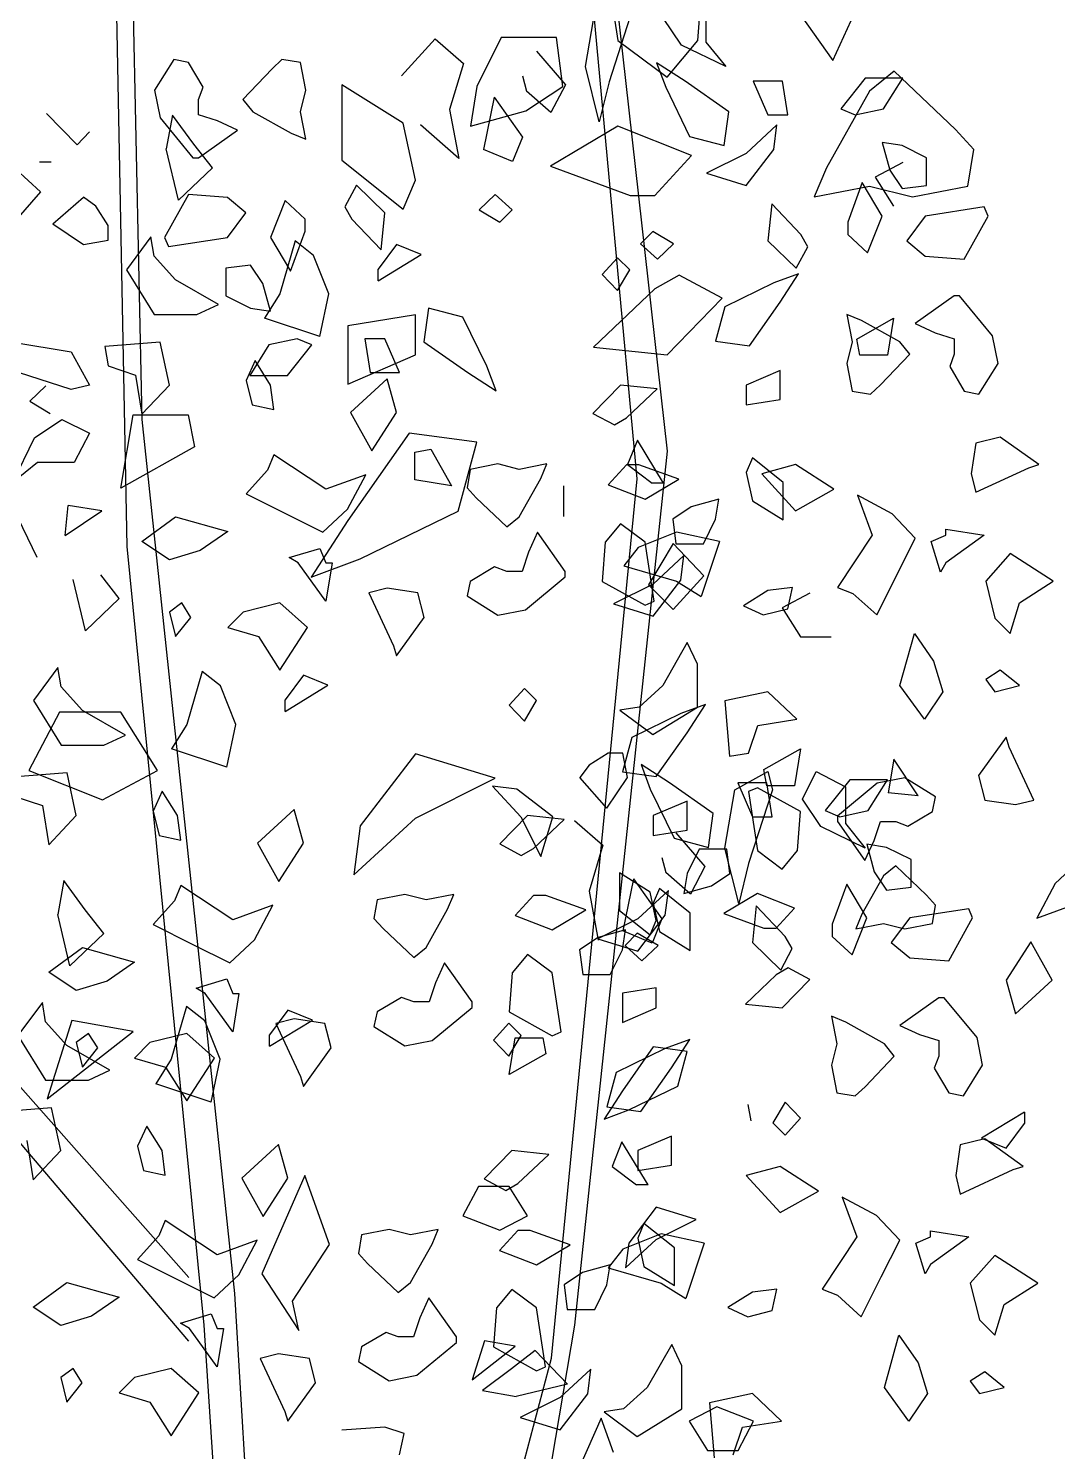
# Model space of a CAD drawing. Header units: millimetres. Extents: x 452.6 to 454.46, y 2596.55 to 2597.55.
# Drawn here: x 453.0434 to 453.3054, y 2596.778 to 2597.1404 of the extents above; entities that cross this region are included whole.
import ezdxf

# ---------------------------------------------------------------- set-up
doc = ezdxf.new("R2010")
doc.units = ezdxf.units.MM
doc.header["$LTSCALE"] = 10
doc.layers.add('Vegetais', color=94, linetype='Continuous')

msp = doc.modelspace()

# ---------------------------------------------------------------- linework, layer by layer
at = {"layer": 'Vegetais', "color": 34}
for p, q in [((453.19833, 2597.02571), (453.17658, 2597.26083)), ((453.20605, 2597.03273), (453.18246, 2597.24316)), ((453.07236, 2597.04082), (453.06843, 2597.22698)), ((453.06449, 2597.21484), (453.06843, 2597.00845)), ((453.09596, 2596.81825), (453.07236, 2597.04082)), ((453.18246, 2596.81016), (453.20605, 2597.03273)), ((453.17658, 2596.80179), (453.19833, 2597.02571)), ((453.06843, 2597.00845), (453.08808, 2596.81016)), ((453.08418, 2596.8223), (453.00552, 2596.91133)), ((453.08418, 2596.80611), (453.00158, 2596.90323)), ((453.11168, 2596.55116), (453.09596, 2596.81825)), ((453.08808, 2596.81016), (453.10383, 2596.56734)), ((453.16674, 2596.71708), (453.18246, 2596.81016)), ((453.11127, 2596.55548), (453.17658, 2596.80179))]:
    msp.add_line(p, q, dxfattribs=at)
at = {"layer": 'Vegetais'}
for p, q in [((453.18877, 2597.16743), (453.19346, 2597.13735)), ((453.21377, 2597.13735), (453.21533, 2597.15727)), ((453.23408, 2597.15219), (453.24815, 2597.13227)), ((453.18521, 2597.13069), (453.18774, 2597.14553)), ((453.1973, 2597.14553), (453.19124, 2597.12678)), ((453.21586, 2597.14631), (453.21586, 2597.13694)), ((453.20961, 2597.13616), (453.20493, 2597.14319)), ((453.24815, 2597.13227), (453.25283, 2597.14243)), ((453.13833, 2597.12834), (453.14693, 2597.13772)), ((453.14693, 2597.13772), (453.15415, 2597.13147)), ((453.16377, 2597.13813), (453.15752, 2597.12563)), ((453.17783, 2597.13813), (453.16377, 2597.13813)), ((453.1794, 2597.12563), (453.17783, 2597.13813)), ((453.19346, 2597.13735), (453.20596, 2597.12797)), ((453.20596, 2597.12797), (453.21377, 2597.13735)), ((453.22093, 2597.13069), (453.20961, 2597.13616)), ((453.21586, 2597.13694), (453.22093, 2597.13069)), ((453.17271, 2597.13459), (453.18011, 2597.126)), ((453.0804, 2597.13248), (453.07552, 2597.12467)), ((453.08411, 2597.1317), (453.0804, 2597.13248)), ((453.08783, 2597.12545), (453.08411, 2597.1317)), ((453.1054, 2597.13014), (453.09799, 2597.12233)), ((453.10793, 2597.13248), (453.1054, 2597.13014)), ((453.11261, 2597.1317), (453.10793, 2597.13248)), ((453.11399, 2597.12467), (453.11261, 2597.1317)), ((453.15415, 2597.13147), (453.15061, 2597.11975)), ((453.18871, 2597.11663), (453.18521, 2597.13069)), ((453.2033, 2597.13166), (453.20565, 2597.12541)), ((453.21055, 2597.12697), (453.2033, 2597.13166)), ((453.26377, 2597.12954), (453.25752, 2597.12446)), ((453.2794, 2597.11469), (453.26377, 2597.12954)), ((453.08665, 2597.12233), (453.08783, 2597.12545)), ((453.13877, 2597.11625), (453.12315, 2597.12602)), ((453.12315, 2597.12602), (453.12315, 2597.10688)), ((453.15752, 2597.12563), (453.15596, 2597.11547)), ((453.16918, 2597.12834), (453.17015, 2597.12444)), ((453.17002, 2597.11938), (453.1794, 2597.12563)), ((453.18011, 2597.126), (453.1764, 2597.11897)), ((453.19124, 2597.12678), (453.18871, 2597.11663)), ((453.20565, 2597.12541), (453.21171, 2597.11291)), ((453.22168, 2597.11916), (453.21055, 2597.12697)), ((453.23533, 2597.12697), (453.22793, 2597.12697)), ((453.22793, 2597.12697), (453.23165, 2597.11838)), ((453.23671, 2597.11838), (453.23533, 2597.12697)), ((453.25643, 2597.12775), (453.25018, 2597.11994)), ((453.26602, 2597.12775), (453.25643, 2597.12775)), ((453.26111, 2597.11994), (453.26602, 2597.12775)), ((453.07552, 2597.12467), (453.0769, 2597.11764)), ((453.08665, 2597.11842), (453.08665, 2597.12233)), ((453.09799, 2597.12233), (453.10052, 2597.1192)), ((453.11261, 2597.1192), (453.11399, 2597.12467)), ((453.16196, 2597.12288), (453.15921, 2597.10959)), ((453.16196, 2597.12288), (453.16918, 2597.11272)), ((453.1764, 2597.11897), (453.17015, 2597.12444)), ((453.25752, 2597.12446), (453.24658, 2597.10493)), ((453.04802, 2597.11873), (453.05583, 2597.11073)), ((453.08005, 2597.11834), (453.07849, 2597.10975)), ((453.08552, 2597.11092), (453.08005, 2597.11834)), ((453.09152, 2597.11686), (453.08665, 2597.11842)), ((453.10052, 2597.1192), (453.11027, 2597.11373)), ((453.11399, 2597.11217), (453.11261, 2597.1192)), ((453.15061, 2597.11975), (453.15296, 2597.10725)), ((453.15596, 2597.11547), (453.17002, 2597.11938)), ((453.22049, 2597.11056), (453.22168, 2597.11916)), ((453.23165, 2597.11838), (453.23671, 2597.11838)), ((453.25018, 2597.11994), (453.2539, 2597.11838)), ((453.2539, 2597.11838), (453.26111, 2597.11994)), ((453.0769, 2597.11764), (453.08527, 2597.10748)), ((453.08665, 2597.10748), (453.09661, 2597.11452)), ((453.09661, 2597.11452), (453.09152, 2597.11686)), ((453.1419, 2597.1018), (453.13877, 2597.11625)), ((453.15296, 2597.10725), (453.14321, 2597.11584)), ((453.19346, 2597.11547), (453.17627, 2597.10532)), ((453.21221, 2597.10805), (453.19346, 2597.11547)), ((453.23396, 2597.11581), (453.22615, 2597.10858)), ((453.23318, 2597.10956), (453.23396, 2597.11581)), ((453.28408, 2597.10961), (453.2794, 2597.11469)), ((453.05583, 2597.11073), (453.05896, 2597.11405)), ((453.09021, 2597.10488), (453.08552, 2597.11092)), ((453.11027, 2597.11373), (453.11399, 2597.11217)), ((453.16918, 2597.11272), (453.16665, 2597.10647)), ((453.21171, 2597.11291), (453.22049, 2597.11056)), ((453.26074, 2597.11134), (453.26268, 2597.10431)), ((453.2658, 2597.11056), (453.26074, 2597.11134)), ((453.03708, 2597.10741), (453.04646, 2597.09881)), ((453.08161, 2597.09667), (453.07849, 2597.10975)), ((453.08527, 2597.10748), (453.08665, 2597.10748)), ((453.16665, 2597.10647), (453.15921, 2597.10959)), ((453.20283, 2597.09789), (453.21221, 2597.10805)), ((453.22615, 2597.10858), (453.21599, 2597.1035)), ((453.22615, 2597.10038), (453.23318, 2597.10956)), ((453.27205, 2597.10744), (453.2658, 2597.11056)), ((453.27205, 2597.10041), (453.27205, 2597.10744)), ((453.28252, 2597.10024), (453.28408, 2597.10961)), ((453.04624, 2597.10641), (453.04918, 2597.10641)), ((453.08161, 2597.09667), (453.09021, 2597.10488)), ((453.12315, 2597.10688), (453.13877, 2597.09438)), ((453.17627, 2597.10532), (453.19658, 2597.09789)), ((453.24658, 2597.10493), (453.24346, 2597.0975)), ((453.26599, 2597.10623), (453.25896, 2597.10253)), ((453.26268, 2597.10431), (453.2658, 2597.09963)), ((453.1269, 2597.10045), (453.12396, 2597.09498)), ((453.13411, 2597.09342), (453.1269, 2597.10045)), ((453.13877, 2597.09438), (453.1419, 2597.1018)), ((453.21599, 2597.1035), (453.22615, 2597.10038)), ((453.24346, 2597.0975), (453.25752, 2597.10024)), ((453.25565, 2597.10119), (453.25196, 2597.09103)), ((453.26074, 2597.09259), (453.25565, 2597.10119)), ((453.25752, 2597.10024), (453.26846, 2597.0975)), ((453.25896, 2597.10253), (453.26365, 2597.09511)), ((453.2658, 2597.09963), (453.27205, 2597.10041)), ((453.26846, 2597.0975), (453.28252, 2597.10024)), ((453.04646, 2597.09881), (453.04021, 2597.09159)), ((453.04958, 2597.09061), (453.0574, 2597.09745)), ((453.06052, 2597.09511), (453.0574, 2597.09745)), ((453.08411, 2597.09811), (453.07805, 2597.08717)), ((453.09408, 2597.09733), (453.08411, 2597.09811)), ((453.09877, 2597.09342), (453.09408, 2597.09733)), ((453.10871, 2597.09655), (453.10502, 2597.08717)), ((453.1138, 2597.09186), (453.10871, 2597.09655)), ((453.16224, 2597.09811), (453.15815, 2597.0942)), ((453.16652, 2597.0942), (453.16224, 2597.09811)), ((453.19658, 2597.09789), (453.20283, 2597.09789)), ((453.06365, 2597.09022), (453.06052, 2597.09511)), ((453.09408, 2597.08717), (453.09877, 2597.09342)), ((453.12396, 2597.09498), (453.12571, 2597.09186)), ((453.13315, 2597.08405), (453.13411, 2597.09342)), ((453.15815, 2597.0942), (453.1634, 2597.09108)), ((453.1634, 2597.09108), (453.16652, 2597.0942)), ((453.23261, 2597.09572), (453.23165, 2597.08634)), ((453.24002, 2597.08791), (453.23261, 2597.09572)), ((453.28671, 2597.09494), (453.27168, 2597.09259)), ((453.28768, 2597.09259), (453.28671, 2597.09494)), ((453.04958, 2597.09061), (453.0574, 2597.08534)), ((453.06365, 2597.08652), (453.06365, 2597.09022)), ((453.1138, 2597.08873), (453.1138, 2597.09186)), ((453.12571, 2597.09186), (453.13315, 2597.08405)), ((453.25196, 2597.09103), (453.25196, 2597.08791)), ((453.25702, 2597.08322), (453.26074, 2597.09259)), ((453.27168, 2597.09259), (453.26699, 2597.08634)), ((453.28165, 2597.08166), (453.28768, 2597.09259)), ((453.0574, 2597.08534), (453.06365, 2597.08652)), ((453.07458, 2597.0873), (453.06833, 2597.07889)), ((453.07536, 2597.08241), (453.07458, 2597.0873)), ((453.07805, 2597.08717), (453.07902, 2597.08483)), ((453.07902, 2597.08483), (453.09408, 2597.08717)), ((453.10502, 2597.08717), (453.11008, 2597.07858)), ((453.1113, 2597.08631), (453.1074, 2597.07284)), ((453.11008, 2597.07858), (453.1138, 2597.08873)), ((453.11599, 2597.08261), (453.1113, 2597.08631)), ((453.20233, 2597.08869), (453.19921, 2597.08556)), ((453.19921, 2597.08556), (453.20352, 2597.08166)), ((453.20761, 2597.08556), (453.20233, 2597.08869)), ((453.20352, 2597.08166), (453.20761, 2597.08556)), ((453.23165, 2597.08634), (453.23886, 2597.07931)), ((453.2418, 2597.08478), (453.24002, 2597.08791)), ((453.25196, 2597.08791), (453.25702, 2597.08322)), ((453.26699, 2597.08634), (453.27168, 2597.08244)), ((453.08083, 2597.07636), (453.07536, 2597.08241)), ((453.1199, 2597.07284), (453.11599, 2597.08261)), ((453.13708, 2597.08534), (453.1324, 2597.07909)), ((453.1324, 2597.07616), (453.14333, 2597.0828)), ((453.14333, 2597.0828), (453.13708, 2597.08534)), ((453.19333, 2597.08202), (453.18943, 2597.07772)), ((453.19646, 2597.07889), (453.19333, 2597.08202)), ((453.23886, 2597.07931), (453.2418, 2597.08478)), ((453.27168, 2597.08244), (453.28165, 2597.08166)), ((453.06833, 2597.07889), (453.07536, 2597.06756)), ((453.09993, 2597.08014), (453.09368, 2597.07936)), ((453.09368, 2597.07936), (453.09368, 2597.07233)), ((453.10305, 2597.07545), (453.09993, 2597.08014)), ((453.1324, 2597.07616), (453.1324, 2597.07909)), ((453.19333, 2597.07363), (453.19646, 2597.07889)), ((453.09177, 2597.07011), (453.08083, 2597.07636)), ((453.10502, 2597.06842), (453.10305, 2597.07545)), ((453.18943, 2597.07772), (453.19333, 2597.07363)), ((453.20908, 2597.07758), (453.20283, 2597.07407)), ((453.22002, 2597.07172), (453.20908, 2597.07758)), ((453.23318, 2597.07558), (453.22068, 2597.06952)), ((453.23943, 2597.07792), (453.23318, 2597.07558)), ((453.23474, 2597.07069), (453.23943, 2597.07792)), ((453.09368, 2597.07233), (453.09993, 2597.0692)), ((453.1074, 2597.07284), (453.10349, 2597.06659)), ((453.11755, 2597.06191), (453.1199, 2597.07284)), ((453.20283, 2597.07407), (453.18721, 2597.05922)), ((453.20596, 2597.05727), (453.22002, 2597.07172)), ((453.27908, 2597.07228), (453.26915, 2597.06525)), ((453.28046, 2597.07228), (453.27908, 2597.07228)), ((453.28886, 2597.06213), (453.28046, 2597.07228)), ((453.07536, 2597.06756), (453.0863, 2597.06756)), ((453.0863, 2597.06756), (453.09177, 2597.07011)), ((453.09993, 2597.0692), (453.10502, 2597.06842)), ((453.1419, 2597.06743), (453.12471, 2597.06469)), ((453.1419, 2597.05727), (453.1419, 2597.06743)), ((453.14524, 2597.0692), (453.14408, 2597.06061)), ((453.15402, 2597.06686), (453.14524, 2597.0692)), ((453.22068, 2597.06952), (453.21833, 2597.06073)), ((453.22693, 2597.05956), (453.23474, 2597.07069)), ((453.25174, 2597.06759), (453.25311, 2597.06056)), ((453.25546, 2597.06603), (453.25174, 2597.06759)), ((453.11755, 2597.06191), (453.10349, 2597.06659)), ((453.12471, 2597.06469), (453.12471, 2597.04985)), ((453.16008, 2597.05436), (453.15402, 2597.06686)), ((453.25427, 2597.06131), (453.26365, 2597.06659)), ((453.26524, 2597.06056), (453.25546, 2597.06603)), ((453.26365, 2597.06659), (453.26208, 2597.05722)), ((453.26915, 2597.06525), (453.27421, 2597.06291)), ((453.03943, 2597.06053), (453.05427, 2597.058)), ((453.07693, 2597.06053), (453.06286, 2597.05936)), ((453.07927, 2597.04959), (453.07693, 2597.06053)), ((453.11183, 2597.06139), (453.10461, 2597.05983)), ((453.11555, 2597.05983), (453.11183, 2597.06139)), ((453.12902, 2597.06139), (453.1304, 2597.0528)), ((453.13411, 2597.06139), (453.12902, 2597.06139)), ((453.13783, 2597.0528), (453.13411, 2597.06139)), ((453.14408, 2597.06061), (453.15521, 2597.0528)), ((453.21833, 2597.06073), (453.22693, 2597.05956)), ((453.25311, 2597.06056), (453.25174, 2597.05509)), ((453.25505, 2597.05722), (453.25427, 2597.06131)), ((453.26777, 2597.05744), (453.26524, 2597.06056)), ((453.27421, 2597.06291), (453.27908, 2597.06134)), ((453.27908, 2597.06134), (453.27908, 2597.05744)), ((453.29024, 2597.05509), (453.28886, 2597.06213)), ((453.05427, 2597.058), (453.05896, 2597.04959)), ((453.06286, 2597.05936), (453.06365, 2597.05448)), ((453.10461, 2597.05983), (453.09974, 2597.05202)), ((453.1093, 2597.05202), (453.11555, 2597.05983)), ((453.12471, 2597.04985), (453.1419, 2597.05727)), ((453.18721, 2597.05922), (453.20596, 2597.05727)), ((453.26208, 2597.05722), (453.25505, 2597.05722)), ((453.26033, 2597.04963), (453.26777, 2597.05744)), ((453.27908, 2597.05744), (453.27793, 2597.05431)), ((453.05427, 2597.04842), (453.03552, 2597.05448)), ((453.06365, 2597.05448), (453.07068, 2597.05214)), ((453.10115, 2597.05584), (453.0988, 2597.05077)), ((453.10505, 2597.04959), (453.10115, 2597.05584)), ((453.16243, 2597.04811), (453.16008, 2597.05436)), ((453.23474, 2597.05331), (453.22615, 2597.04959)), ((453.23474, 2597.04589), (453.23474, 2597.05331)), ((453.25174, 2597.05509), (453.25311, 2597.04806)), ((453.27793, 2597.05431), (453.28165, 2597.04806)), ((453.28533, 2597.04728), (453.29024, 2597.05509)), ((453.0478, 2597.04938), (453.04371, 2597.04547)), ((453.05896, 2597.04959), (453.05427, 2597.04842)), ((453.07068, 2597.05214), (453.07224, 2597.04217)), ((453.07224, 2597.04217), (453.07927, 2597.04959)), ((453.0988, 2597.05077), (453.10036, 2597.04452)), ((453.09974, 2597.05202), (453.1093, 2597.05202)), ((453.10583, 2597.04334), (453.10505, 2597.04959)), ((453.13474, 2597.05116), (453.12536, 2597.04256)), ((453.1304, 2597.0528), (453.13783, 2597.0528)), ((453.13708, 2597.04256), (453.13474, 2597.05116)), ((453.15521, 2597.0528), (453.16243, 2597.04811)), ((453.19411, 2597.04959), (453.18708, 2597.04238)), ((453.20349, 2597.04863), (453.19411, 2597.04959)), ((453.22615, 2597.04959), (453.22615, 2597.04452)), ((453.2578, 2597.04728), (453.26033, 2597.04963)), ((453.19568, 2597.0412), (453.20349, 2597.04863)), ((453.22615, 2597.04452), (453.23474, 2597.04589)), ((453.25311, 2597.04806), (453.2578, 2597.04728)), ((453.28165, 2597.04806), (453.28533, 2597.04728)), ((453.04371, 2597.04547), (453.04896, 2597.04234)), ((453.0669, 2597.02329), (453.07002, 2597.04204)), ((453.07002, 2597.04204), (453.08408, 2597.04204)), ((453.08408, 2597.04204), (453.08565, 2597.03383)), ((453.10036, 2597.04452), (453.10583, 2597.04334)), ((453.12536, 2597.04256), (453.13083, 2597.0328)), ((453.13083, 2597.0328), (453.13708, 2597.04256)), ((453.18708, 2597.04238), (453.19255, 2597.03944)), ((453.0449, 2597.03613), (453.05193, 2597.04081)), ((453.05193, 2597.04081), (453.05896, 2597.0373)), ((453.19255, 2597.03944), (453.19568, 2597.0412)), ((453.03943, 2597.0248), (453.0449, 2597.03613)), ((453.05896, 2597.0373), (453.05505, 2597.02988)), ((453.14033, 2597.03735), (453.12471, 2597.01508)), ((453.15752, 2597.035), (453.14033, 2597.03735)), ((453.15283, 2597.01743), (453.15752, 2597.035)), ((453.19843, 2597.03556), (453.1959, 2597.02931)), ((453.20508, 2597.02463), (453.19843, 2597.03556)), ((453.28455, 2597.03478), (453.2834, 2597.02697)), ((453.2908, 2597.03634), (453.28455, 2597.03478)), ((453.30058, 2597.02931), (453.2908, 2597.03634)), ((453.08565, 2597.03383), (453.0669, 2597.02329)), ((453.10583, 2597.03183), (453.10427, 2597.02792)), ((453.11911, 2597.02303), (453.10583, 2597.03183)), ((453.14174, 2597.03248), (453.14583, 2597.03327)), ((453.14174, 2597.02545), (453.14174, 2597.03248)), ((453.14583, 2597.03327), (453.15111, 2597.02389)), ((453.04568, 2597.02988), (453.03943, 2597.0248)), ((453.05505, 2597.02988), (453.04568, 2597.02988)), ((453.10427, 2597.02792), (453.0988, 2597.02186)), ((453.15583, 2597.02811), (453.15505, 2597.02342)), ((453.16286, 2597.02948), (453.15583, 2597.02811)), ((453.16833, 2597.02811), (453.16286, 2597.02948)), ((453.17536, 2597.02948), (453.16833, 2597.02811)), ((453.1738, 2597.02577), (453.17536, 2597.02948)), ((453.19568, 2597.02928), (453.19099, 2597.0242)), ((453.1988, 2597.02928), (453.19568, 2597.02928)), ((453.1959, 2597.02931), (453.20215, 2597.02463)), ((453.20896, 2597.02558), (453.1988, 2597.02928)), ((453.22771, 2597.03105), (453.22615, 2597.02733)), ((453.23552, 2597.0248), (453.22771, 2597.03105)), ((453.23868, 2597.02931), (453.23008, 2597.02697)), ((453.24843, 2597.02306), (453.23868, 2597.02931)), ((453.28455, 2597.02228), (453.29805, 2597.02853)), ((453.29805, 2597.02853), (453.30058, 2597.02931)), ((453.12927, 2597.02675), (453.11911, 2597.02303)), ((453.12458, 2597.01795), (453.12927, 2597.02675)), ((453.15111, 2597.02389), (453.14174, 2597.02545)), ((453.16833, 2597.016), (453.1738, 2597.02577)), ((453.17961, 2597.02389), (453.17961, 2597.01608)), ((453.19099, 2597.0242), (453.20036, 2597.0205)), ((453.20036, 2597.0205), (453.20896, 2597.02558)), ((453.20508, 2597.02463), (453.20215, 2597.02463)), ((453.22615, 2597.02733), (453.22771, 2597.02011)), ((453.23008, 2597.02697), (453.23868, 2597.01759)), ((453.23552, 2597.01522), (453.23552, 2597.0248)), ((453.2834, 2597.02697), (453.28455, 2597.02228)), ((453.0988, 2597.02186), (453.10896, 2597.01678)), ((453.15505, 2597.02342), (453.1574, 2597.02089)), ((453.1574, 2597.02089), (453.16521, 2597.01347)), ((453.21911, 2597.0205), (453.21208, 2597.01855)), ((453.21833, 2597.01542), (453.21911, 2597.0205)), ((453.23868, 2597.01759), (453.24843, 2597.02306)), ((453.25449, 2597.0215), (453.25821, 2597.01134)), ((453.26327, 2597.01681), (453.25449, 2597.0215)), ((453.04565, 2597.00563), (453.03958, 2597.01813)), ((453.05271, 2597.01131), (453.05349, 2597.01894)), ((453.05271, 2597.01131), (453.06208, 2597.01756)), ((453.06208, 2597.01756), (453.05349, 2597.01894)), ((453.10896, 2597.01678), (453.11833, 2597.01209)), ((453.11833, 2597.01209), (453.12458, 2597.01795)), ((453.12783, 2597.00532), (453.15283, 2597.01743)), ((453.21208, 2597.01855), (453.2074, 2597.01542)), ((453.22771, 2597.02011), (453.23552, 2597.01522)), ((453.26915, 2597.01056), (453.26327, 2597.01681)), ((453.07224, 2597.00975), (453.08083, 2597.016)), ((453.08083, 2597.016), (453.09411, 2597.0123)), ((453.12471, 2597.01508), (453.11533, 2597.00063)), ((453.16521, 2597.01347), (453.16833, 2597.016)), ((453.19411, 2597.01425), (453.19021, 2597.00956)), ((453.20036, 2597.00956), (453.19411, 2597.01425)), ((453.2074, 2597.01542), (453.20818, 2597.00917)), ((453.21521, 2597.00917), (453.21833, 2597.01542)), ((453.07927, 2597.00506), (453.07224, 2597.00975)), ((453.09411, 2597.0123), (453.08708, 2597.00741)), ((453.17302, 2597.01209), (453.17068, 2597.00702)), ((453.18005, 2597.00214), (453.17302, 2597.01209)), ((453.19021, 2597.00956), (453.18943, 2596.99959)), ((453.2084, 2597.01213), (453.19861, 2597.00822)), ((453.20271, 2596.99452), (453.20036, 2597.00956)), ((453.21933, 2597.00978), (453.2084, 2597.01213)), ((453.21933, 2597.00978), (453.21465, 2596.99572)), ((453.25821, 2597.01134), (453.2494, 2596.99806)), ((453.26446, 2597.00119), (453.26915, 2597.01056)), ((453.27324, 2597.00978), (453.27696, 2597.01134)), ((453.27558, 2597.00197), (453.27324, 2597.00978)), ((453.27696, 2597.01291), (453.28671, 2597.01134)), ((453.27696, 2597.01134), (453.27696, 2597.01291)), ((453.28671, 2597.01134), (453.27696, 2597.00431)), ((453.08708, 2597.00741), (453.07927, 2597.00506)), ((453.10974, 2597.00566), (453.11755, 2597.008)), ((453.11755, 2597.008), (453.11911, 2597.00428)), ((453.17068, 2597.00702), (453.16911, 2597.00214)), ((453.19861, 2597.00822), (453.19493, 2597.00353)), ((453.20752, 2597.00922), (453.20127, 2596.99868)), ((453.21027, 2597.00615), (453.20246, 2596.99891)), ((453.21533, 2597.00102), (453.20752, 2597.00922)), ((453.20818, 2597.00917), (453.21521, 2597.00917)), ((453.20949, 2596.9999), (453.21027, 2597.00615)), ((453.29336, 2597.00666), (453.28711, 2596.99963)), ((453.3043, 2596.99963), (453.29336, 2597.00666)), ((453.11208, 2597.00428), (453.10974, 2597.00566)), ((453.11911, 2596.99452), (453.11208, 2597.00428)), ((453.11533, 2597.00063), (453.12783, 2597.00532)), ((453.12068, 2597.00428), (453.11911, 2596.99452)), ((453.11911, 2597.00428), (453.12068, 2597.00428)), ((453.16208, 2597.00331), (453.15583, 2596.99959)), ((453.16521, 2597.00214), (453.16208, 2597.00331)), ((453.16911, 2597.00214), (453.16521, 2597.00214)), ((453.18005, 2597.00077), (453.18005, 2597.00214)), ((453.19493, 2597.00353), (453.2084, 2596.99963)), ((453.27696, 2597.00431), (453.27558, 2597.00197)), ((453.05793, 2596.98701), (453.0548, 2597.00009)), ((453.06652, 2596.99521), (453.06183, 2597.00126)), ((453.15583, 2596.99959), (453.15505, 2596.99589)), ((453.1699, 2596.99238), (453.18005, 2597.00077)), ((453.18943, 2596.99959), (453.20036, 2596.99355)), ((453.20246, 2596.99891), (453.1923, 2596.99384)), ((453.20127, 2596.99868), (453.20752, 2596.99243)), ((453.20246, 2596.99071), (453.20949, 2596.9999)), ((453.20752, 2596.99243), (453.21533, 2597.00102)), ((453.2084, 2596.99963), (453.21465, 2596.99572)), ((453.25936, 2596.99103), (453.26446, 2597.00119)), ((453.28711, 2596.99963), (453.28946, 2596.99025)), ((453.29571, 2596.99416), (453.3043, 2596.99963)), ((453.05793, 2596.98701), (453.06652, 2596.99521)), ((453.13474, 2596.99784), (453.13005, 2596.99667)), ((453.13005, 2596.99667), (453.1363, 2596.98319)), ((453.14255, 2596.99667), (453.13474, 2596.99784)), ((453.14411, 2596.99042), (453.14255, 2596.99667)), ((453.15505, 2596.99589), (453.16286, 2596.991)), ((453.23165, 2596.99728), (453.2254, 2596.99338)), ((453.2379, 2596.99806), (453.23165, 2596.99728)), ((453.2423, 2596.99657), (453.23527, 2596.99287)), ((453.23671, 2596.99259), (453.2379, 2596.99806)), ((453.2494, 2596.99806), (453.2533, 2596.9965)), ((453.2533, 2596.9965), (453.25936, 2596.99103)), ((453.0824, 2596.99413), (453.07927, 2596.99178)), ((453.07927, 2596.99178), (453.08083, 2596.98553)), ((453.08474, 2596.99042), (453.0824, 2596.99413)), ((453.09802, 2596.99178), (453.09411, 2596.98788)), ((453.1074, 2596.99413), (453.09802, 2596.99178)), ((453.11443, 2596.98788), (453.1074, 2596.99413)), ((453.16286, 2596.991), (453.1699, 2596.99238)), ((453.1923, 2596.99384), (453.20246, 2596.99071)), ((453.20036, 2596.99355), (453.20271, 2596.99452)), ((453.2254, 2596.99338), (453.23046, 2596.99103)), ((453.23046, 2596.99103), (453.23671, 2596.99259)), ((453.23527, 2596.99287), (453.23996, 2596.98545)), ((453.29336, 2596.98634), (453.29571, 2596.99416)), ((453.08083, 2596.98553), (453.08474, 2596.99042)), ((453.09411, 2596.98788), (453.10193, 2596.98553)), ((453.1074, 2596.97694), (453.11443, 2596.98788)), ((453.13708, 2596.98066), (453.14411, 2596.99042)), ((453.28946, 2596.99025), (453.29336, 2596.98634)), ((453.10193, 2596.98553), (453.1074, 2596.97694)), ((453.21111, 2596.984), (453.20486, 2596.97306)), ((453.21368, 2596.97853), (453.21111, 2596.984)), ((453.23996, 2596.98545), (453.24777, 2596.98545)), ((453.26524, 2596.97306), (453.26893, 2596.98634)), ((453.26893, 2596.98634), (453.27383, 2596.97931)), ((453.1363, 2596.98319), (453.13708, 2596.98066)), ((453.0509, 2596.97763), (453.04465, 2596.96923)), ((453.05168, 2596.97274), (453.0509, 2596.97763)), ((453.21368, 2596.96759), (453.21368, 2596.97853)), ((453.27383, 2596.97931), (453.27618, 2596.9715)), ((453.2908, 2596.97697), (453.28711, 2596.97463)), ((453.29571, 2596.97306), (453.2908, 2596.97697)), ((453.08761, 2596.97665), (453.08371, 2596.96318)), ((453.0923, 2596.97295), (453.08761, 2596.97665)), ((453.1134, 2596.97568), (453.10871, 2596.96943)), ((453.10871, 2596.96649), (453.11965, 2596.97313)), ((453.11965, 2596.97313), (453.1134, 2596.97568)), ((453.28711, 2596.97463), (453.28946, 2596.9715)), ((453.05715, 2596.9667), (453.05168, 2596.97274)), ((453.09621, 2596.96318), (453.0923, 2596.97295)), ((453.16965, 2596.97235), (453.16574, 2596.96806)), ((453.17277, 2596.96923), (453.16965, 2596.97235)), ((453.20486, 2596.97306), (453.19883, 2596.96759)), ((453.23165, 2596.9715), (453.22071, 2596.96916)), ((453.23905, 2596.96447), (453.23165, 2596.9715)), ((453.27149, 2596.96447), (453.26524, 2596.97306)), ((453.27618, 2596.9715), (453.27149, 2596.96447)), ((453.28946, 2596.9715), (453.29571, 2596.97306)), ((453.05127, 2596.96625), (453.04346, 2596.95141)), ((453.04465, 2596.96923), (453.05168, 2596.9579)), ((453.0669, 2596.96625), (453.05127, 2596.96625)), ((453.06808, 2596.96045), (453.05715, 2596.9667)), ((453.07627, 2596.95141), (453.0669, 2596.96625)), ((453.10871, 2596.96649), (453.10871, 2596.96943)), ((453.16574, 2596.96806), (453.16965, 2596.96396)), ((453.16965, 2596.96396), (453.17277, 2596.96923)), ((453.19883, 2596.96759), (453.19393, 2596.96681)), ((453.19393, 2596.96681), (453.20233, 2596.96056)), ((453.20949, 2596.96591), (453.19699, 2596.95985)), ((453.20233, 2596.96056), (453.21368, 2596.96759)), ((453.21574, 2596.96826), (453.20949, 2596.96591)), ((453.21105, 2596.96102), (453.21574, 2596.96826)), ((453.22071, 2596.96916), (453.22186, 2596.95509)), ((453.08371, 2596.96318), (453.0798, 2596.95693)), ((453.09386, 2596.95224), (453.09621, 2596.96318)), ((453.22674, 2596.95588), (453.22908, 2596.96291)), ((453.22908, 2596.96291), (453.23905, 2596.96447)), ((453.06261, 2596.9579), (453.06808, 2596.96045)), ((453.19699, 2596.95985), (453.19465, 2596.95107)), ((453.20324, 2596.9499), (453.21105, 2596.96102)), ((453.2923, 2596.95993), (453.28527, 2596.95016)), ((453.29308, 2596.95739), (453.2923, 2596.95993)), ((453.05168, 2596.9579), (453.06261, 2596.9579)), ((453.09386, 2596.95224), (453.0798, 2596.95693)), ((453.1419, 2596.95571), (453.12783, 2596.93735)), ((453.16221, 2596.94946), (453.1419, 2596.95571)), ((453.19102, 2596.95588), (453.18611, 2596.95275)), ((453.19471, 2596.95588), (453.19102, 2596.95588)), ((453.1959, 2596.94963), (453.19471, 2596.95588)), ((453.22186, 2596.95509), (453.22674, 2596.95588)), ((453.23058, 2596.95165), (453.23996, 2596.95693)), ((453.23996, 2596.95693), (453.2384, 2596.94756)), ((453.29933, 2596.94391), (453.29308, 2596.95739)), ((453.04346, 2596.95141), (453.06221, 2596.94399)), ((453.06221, 2596.94399), (453.07627, 2596.95141)), ((453.18611, 2596.95275), (453.18377, 2596.94963)), ((453.19936, 2596.95294), (453.20171, 2596.94669)), ((453.20661, 2596.94825), (453.19936, 2596.95294)), ((453.23136, 2596.94756), (453.23058, 2596.95165)), ((453.26368, 2596.95431), (453.2623, 2596.94572)), ((453.26993, 2596.94494), (453.26368, 2596.95431)), ((453.05324, 2596.95087), (453.03918, 2596.9497)), ((453.05558, 2596.93993), (453.05324, 2596.95087)), ((453.1419, 2596.9393), (453.16221, 2596.94946)), ((453.19061, 2596.94181), (453.18377, 2596.94963)), ((453.19061, 2596.94181), (453.1959, 2596.94963)), ((453.19465, 2596.95107), (453.20324, 2596.9499)), ((453.21774, 2596.94044), (453.20661, 2596.94825)), ((453.22324, 2596.9465), (453.23165, 2596.95119)), ((453.2314, 2596.94825), (453.22399, 2596.94825)), ((453.22399, 2596.94825), (453.22771, 2596.93966)), ((453.23277, 2596.93966), (453.2314, 2596.94825)), ((453.23165, 2596.95119), (453.2328, 2596.9465)), ((453.24043, 2596.94416), (453.24393, 2596.95119)), ((453.24393, 2596.95119), (453.25136, 2596.94728)), ((453.25249, 2596.94903), (453.24624, 2596.94122)), ((453.25949, 2596.94821), (453.24933, 2596.93982)), ((453.26208, 2596.94903), (453.25249, 2596.94903)), ((453.25718, 2596.94122), (453.26208, 2596.94903)), ((453.26652, 2596.94958), (453.25949, 2596.94821)), ((453.27433, 2596.94469), (453.26652, 2596.94958)), ((453.28527, 2596.95016), (453.28683, 2596.94391)), ((453.03996, 2596.94482), (453.04699, 2596.94248)), ((453.07746, 2596.94618), (453.07511, 2596.9411)), ((453.08136, 2596.93993), (453.07746, 2596.94618)), ((453.16774, 2596.94669), (453.16149, 2596.94747)), ((453.16149, 2596.94747), (453.16871, 2596.93966)), ((453.17693, 2596.93966), (453.16774, 2596.94669)), ((453.20171, 2596.94669), (453.20777, 2596.93419)), ((453.22071, 2596.93166), (453.22324, 2596.9465)), ((453.22902, 2596.94704), (453.22668, 2596.94607)), ((453.22668, 2596.94607), (453.22902, 2596.93102)), ((453.2328, 2596.9465), (453.22674, 2596.92775)), ((453.23996, 2596.94099), (453.22902, 2596.94704)), ((453.2384, 2596.94756), (453.23136, 2596.94756)), ((453.24511, 2596.93713), (453.24043, 2596.94416)), ((453.25136, 2596.94728), (453.25136, 2596.93791)), ((453.26993, 2596.94494), (453.2623, 2596.94572)), ((453.27355, 2596.94099), (453.27433, 2596.94469)), ((453.04699, 2596.94248), (453.04855, 2596.93251)), ((453.07511, 2596.9411), (453.07668, 2596.93485)), ((453.11105, 2596.94149), (453.10168, 2596.9329)), ((453.1134, 2596.9329), (453.11105, 2596.94149)), ((453.21105, 2596.94365), (453.20246, 2596.93993)), ((453.21105, 2596.93623), (453.21105, 2596.94365)), ((453.23918, 2596.93102), (453.23996, 2596.94099)), ((453.24624, 2596.94122), (453.24996, 2596.93966)), ((453.24996, 2596.93966), (453.25718, 2596.94122)), ((453.2673, 2596.93727), (453.27355, 2596.94099)), ((453.28683, 2596.94391), (453.29465, 2596.94274)), ((453.29465, 2596.94274), (453.29933, 2596.94391)), ((453.04855, 2596.93251), (453.05558, 2596.93993)), ((453.08215, 2596.93368), (453.08136, 2596.93993)), ((453.12627, 2596.92485), (453.1419, 2596.9393)), ((453.12783, 2596.93735), (453.12627, 2596.92485)), ((453.17043, 2596.93993), (453.1634, 2596.93271)), ((453.16871, 2596.93966), (453.1738, 2596.9295)), ((453.1798, 2596.93896), (453.17043, 2596.93993)), ((453.17199, 2596.93154), (453.1798, 2596.93896)), ((453.1738, 2596.9295), (453.17693, 2596.93966)), ((453.18243, 2596.93869), (453.18965, 2596.93244)), ((453.20246, 2596.93993), (453.20246, 2596.93485)), ((453.21655, 2596.93184), (453.21774, 2596.94044)), ((453.22771, 2596.93966), (453.23277, 2596.93966)), ((453.25643, 2596.93166), (453.24511, 2596.93713)), ((453.24933, 2596.93982), (453.24933, 2596.93844)), ((453.24933, 2596.93844), (453.25636, 2596.92849)), ((453.25136, 2596.93791), (453.25643, 2596.93166)), ((453.25871, 2596.93357), (453.26027, 2596.93844)), ((453.26027, 2596.93844), (453.26418, 2596.93844)), ((453.26418, 2596.93844), (453.2673, 2596.93727)), ((453.07668, 2596.93485), (453.08215, 2596.93368)), ((453.20246, 2596.93485), (453.21105, 2596.93623)), ((453.20777, 2596.93419), (453.21655, 2596.93184)), ((453.20821, 2596.93556), (453.21561, 2596.92697)), ((453.25636, 2596.92849), (453.25871, 2596.93357)), ((453.10168, 2596.9329), (453.10715, 2596.92313)), ((453.10715, 2596.92313), (453.1134, 2596.9329)), ((453.1634, 2596.93271), (453.16886, 2596.92977)), ((453.16886, 2596.92977), (453.17199, 2596.93154)), ((453.18965, 2596.93244), (453.18611, 2596.92072)), ((453.21418, 2596.93141), (453.21105, 2596.92516)), ((453.22121, 2596.93141), (453.21418, 2596.93141)), ((453.22421, 2596.91759), (453.22071, 2596.93166)), ((453.22199, 2596.92516), (453.22121, 2596.93141)), ((453.22902, 2596.93102), (453.23527, 2596.92633)), ((453.23527, 2596.92633), (453.23918, 2596.93102)), ((453.2568, 2596.93263), (453.25874, 2596.92559)), ((453.26186, 2596.93184), (453.2568, 2596.93263)), ((453.26811, 2596.92872), (453.26186, 2596.93184)), ((453.20468, 2596.92931), (453.20565, 2596.92541)), ((453.21561, 2596.92697), (453.2119, 2596.91994)), ((453.22674, 2596.92775), (453.22421, 2596.91759)), ((453.26418, 2596.92711), (453.26105, 2596.92458)), ((453.27199, 2596.91969), (453.26418, 2596.92711)), ((453.26811, 2596.92169), (453.26811, 2596.92872)), ((453.31105, 2596.92849), (453.3048, 2596.92263)), ((453.0524, 2596.92338), (453.05083, 2596.91478)), ((453.05786, 2596.91595), (453.0524, 2596.92338)), ((453.20168, 2596.92047), (453.19386, 2596.92536)), ((453.19386, 2596.92536), (453.19386, 2596.91579)), ((453.19746, 2596.92384), (453.19471, 2596.91056)), ((453.19746, 2596.92384), (453.20468, 2596.91369)), ((453.2119, 2596.91994), (453.20565, 2596.92541)), ((453.21105, 2596.92516), (453.21027, 2596.92008)), ((453.2173, 2596.92204), (453.22199, 2596.92516)), ((453.25171, 2596.92247), (453.24802, 2596.91231)), ((453.2568, 2596.91388), (453.25171, 2596.92247)), ((453.26105, 2596.92458), (453.25558, 2596.91482)), ((453.25874, 2596.92559), (453.26186, 2596.92091)), ((453.3048, 2596.92263), (453.30011, 2596.91383)), ((453.08215, 2596.92216), (453.08058, 2596.91826)), ((453.09543, 2596.91337), (453.08215, 2596.92216)), ((453.13918, 2596.91982), (453.13215, 2596.91845)), ((453.14465, 2596.91845), (453.13918, 2596.91982)), ((453.15168, 2596.91982), (453.14465, 2596.91845)), ((453.15011, 2596.9161), (453.15168, 2596.91982)), ((453.17199, 2596.91962), (453.1673, 2596.91454)), ((453.17511, 2596.91962), (453.17199, 2596.91962)), ((453.18527, 2596.91591), (453.17511, 2596.91962)), ((453.18611, 2596.92072), (453.18846, 2596.90822)), ((453.2063, 2596.92084), (453.19849, 2596.91361)), ((453.20324, 2596.91325), (453.20168, 2596.92047)), ((453.20402, 2596.92138), (453.20246, 2596.91766)), ((453.21183, 2596.91513), (453.20402, 2596.92138)), ((453.20552, 2596.91459), (453.2063, 2596.92084)), ((453.21027, 2596.92008), (453.2173, 2596.92204)), ((453.22902, 2596.92008), (453.22043, 2596.915)), ((453.2384, 2596.91638), (453.22902, 2596.92008)), ((453.26186, 2596.92091), (453.26811, 2596.92169)), ((453.27433, 2596.91716), (453.27199, 2596.91969)), ((453.06255, 2596.90991), (453.05786, 2596.91595)), ((453.08058, 2596.91826), (453.07511, 2596.9122)), ((453.10558, 2596.91709), (453.09543, 2596.91337)), ((453.1009, 2596.90829), (453.10558, 2596.91709)), ((453.13215, 2596.91845), (453.13136, 2596.91376)), ((453.14465, 2596.90634), (453.15011, 2596.9161)), ((453.17668, 2596.91084), (453.18527, 2596.91591)), ((453.19386, 2596.91579), (453.20168, 2596.90954)), ((453.20246, 2596.91766), (453.20402, 2596.91045)), ((453.21183, 2596.90556), (453.21183, 2596.91513)), ((453.22868, 2596.917), (453.22771, 2596.90763)), ((453.23608, 2596.90919), (453.22868, 2596.917)), ((453.23371, 2596.9113), (453.2384, 2596.91638)), ((453.28277, 2596.91622), (453.26774, 2596.91388)), ((453.27355, 2596.91247), (453.27433, 2596.91716)), ((453.28374, 2596.91388), (453.28277, 2596.91622)), ((453.30011, 2596.91383), (453.31027, 2596.91755)), ((453.05396, 2596.9017), (453.05083, 2596.91478)), ((453.07511, 2596.9122), (453.08527, 2596.90712)), ((453.13136, 2596.91376), (453.13371, 2596.91123)), ((453.1673, 2596.91454), (453.17668, 2596.91084)), ((453.19849, 2596.91361), (453.18833, 2596.90853)), ((453.19849, 2596.90541), (453.20552, 2596.91459)), ((453.20168, 2596.90954), (453.20324, 2596.91325)), ((453.20468, 2596.91369), (453.20215, 2596.90744)), ((453.22043, 2596.915), (453.23058, 2596.9113)), ((453.24802, 2596.91231), (453.24802, 2596.90919)), ((453.25308, 2596.9045), (453.2568, 2596.91388)), ((453.25558, 2596.91482), (453.25402, 2596.9111)), ((453.25402, 2596.9111), (453.26105, 2596.91247)), ((453.26105, 2596.91247), (453.26652, 2596.9111)), ((453.26774, 2596.91388), (453.26305, 2596.90763)), ((453.26652, 2596.9111), (453.27355, 2596.91247)), ((453.27771, 2596.90294), (453.28374, 2596.91388)), ((453.05396, 2596.9017), (453.06255, 2596.90991)), ((453.09465, 2596.90243), (453.1009, 2596.90829)), ((453.13371, 2596.91123), (453.14152, 2596.90381)), ((453.1884, 2596.90888), (453.18371, 2596.90576)), ((453.18833, 2596.90853), (453.19849, 2596.90541)), ((453.19543, 2596.91084), (453.1884, 2596.90888)), ((453.19465, 2596.90576), (453.19543, 2596.91084)), ((453.20215, 2596.90744), (453.19471, 2596.91056)), ((453.1984, 2596.90997), (453.19527, 2596.90684)), ((453.20368, 2596.90684), (453.1984, 2596.90997)), ((453.20402, 2596.91045), (453.21183, 2596.90556)), ((453.23058, 2596.9113), (453.23371, 2596.9113)), ((453.23786, 2596.90606), (453.23608, 2596.90919)), ((453.24802, 2596.90919), (453.25308, 2596.9045)), ((453.04855, 2596.90009), (453.05715, 2596.90634)), ((453.05715, 2596.90634), (453.07043, 2596.90263)), ((453.08527, 2596.90712), (453.09465, 2596.90243)), ((453.14152, 2596.90381), (453.14465, 2596.90634)), ((453.17043, 2596.90459), (453.16652, 2596.8999)), ((453.17668, 2596.8999), (453.17043, 2596.90459)), ((453.18371, 2596.90576), (453.18449, 2596.89951)), ((453.19152, 2596.89951), (453.19465, 2596.90576)), ((453.19527, 2596.90684), (453.19958, 2596.90294)), ((453.19958, 2596.90294), (453.20368, 2596.90684)), ((453.22771, 2596.90763), (453.23493, 2596.90059)), ((453.23493, 2596.90059), (453.23786, 2596.90606)), ((453.26305, 2596.90763), (453.26774, 2596.90372)), ((453.29855, 2596.90779), (453.2923, 2596.89802)), ((453.30402, 2596.89802), (453.29855, 2596.90779)), ((453.07043, 2596.90263), (453.0634, 2596.89774)), ((453.14933, 2596.90243), (453.14699, 2596.89735)), ((453.15636, 2596.89248), (453.14933, 2596.90243)), ((453.23683, 2596.90114), (453.23371, 2596.89938)), ((453.2423, 2596.89821), (453.23683, 2596.90114)), ((453.26774, 2596.90372), (453.27771, 2596.90294)), ((453.05558, 2596.8954), (453.04855, 2596.90009)), ((453.0634, 2596.89774), (453.05558, 2596.8954)), ((453.08605, 2596.89599), (453.09386, 2596.89834)), ((453.09386, 2596.89834), (453.09543, 2596.89462)), ((453.14699, 2596.89735), (453.14543, 2596.89248)), ((453.16652, 2596.8999), (453.16574, 2596.88993)), ((453.17902, 2596.88485), (453.17668, 2596.8999)), ((453.18449, 2596.89951), (453.19152, 2596.89951)), ((453.23371, 2596.89938), (453.2259, 2596.89196)), ((453.23527, 2596.89099), (453.2423, 2596.89821)), ((453.2923, 2596.89802), (453.29465, 2596.88943)), ((453.29465, 2596.88943), (453.30402, 2596.89802)), ((453.0884, 2596.89462), (453.08605, 2596.89599)), ((453.09543, 2596.88485), (453.0884, 2596.89462)), ((453.09699, 2596.89462), (453.09543, 2596.88485)), ((453.09543, 2596.89462), (453.09699, 2596.89462)), ((453.1384, 2596.89365), (453.13215, 2596.88993)), ((453.14152, 2596.89248), (453.1384, 2596.89365)), ((453.20324, 2596.89607), (453.19465, 2596.89469)), ((453.19465, 2596.89469), (453.19465, 2596.88727)), ((453.20324, 2596.89099), (453.20324, 2596.89607)), ((453.27515, 2596.89356), (453.26521, 2596.88653)), ((453.27652, 2596.89356), (453.27515, 2596.89356)), ((453.28493, 2596.88341), (453.27652, 2596.89356)), ((453.04693, 2596.89233), (453.04068, 2596.88392)), ((453.04771, 2596.88744), (453.04693, 2596.89233)), ((453.08365, 2596.89134), (453.07974, 2596.87788)), ((453.08833, 2596.88764), (453.08365, 2596.89134)), ((453.10943, 2596.89038), (453.10474, 2596.88413)), ((453.11568, 2596.88783), (453.10943, 2596.89038)), ((453.13215, 2596.88993), (453.13136, 2596.88623)), ((453.14543, 2596.89248), (453.14152, 2596.89248)), ((453.14621, 2596.88271), (453.15636, 2596.8911)), ((453.15636, 2596.8911), (453.15636, 2596.89248)), ((453.16574, 2596.88993), (453.17668, 2596.88388)), ((453.19465, 2596.88727), (453.20324, 2596.89099)), ((453.2259, 2596.89196), (453.23527, 2596.89099)), ((453.05318, 2596.88139), (453.04771, 2596.88744)), ((453.0544, 2596.88774), (453.04815, 2596.86782)), ((453.07002, 2596.885), (453.0544, 2596.88774)), ((453.09224, 2596.87788), (453.08833, 2596.88764)), ((453.10474, 2596.88119), (453.11568, 2596.88783)), ((453.11105, 2596.88818), (453.10636, 2596.88701)), ((453.10636, 2596.88701), (453.11261, 2596.87352)), ((453.11886, 2596.88701), (453.11105, 2596.88818)), ((453.12043, 2596.88076), (453.11886, 2596.88701)), ((453.13136, 2596.88623), (453.13918, 2596.88134)), ((453.16568, 2596.88705), (453.16177, 2596.88275)), ((453.1688, 2596.88392), (453.16568, 2596.88705)), ((453.2478, 2596.88888), (453.24918, 2596.88184)), ((453.25152, 2596.88731), (453.2478, 2596.88888)), ((453.2613, 2596.88184), (453.25152, 2596.88731)), ((453.26521, 2596.88653), (453.27027, 2596.88419)), ((453.04068, 2596.88392), (453.04771, 2596.87259)), ((453.04815, 2596.86782), (453.07002, 2596.885)), ((453.05871, 2596.88446), (453.05558, 2596.88212)), ((453.06105, 2596.88076), (453.05871, 2596.88446)), ((453.08371, 2596.88446), (453.07433, 2596.88212)), ((453.09074, 2596.87821), (453.08371, 2596.88446)), ((453.10474, 2596.88119), (453.10474, 2596.88413)), ((453.13918, 2596.88134), (453.14621, 2596.88271)), ((453.16177, 2596.88275), (453.16568, 2596.87866)), ((453.16568, 2596.87866), (453.1688, 2596.88392)), ((453.16574, 2596.87399), (453.1673, 2596.88336)), ((453.1673, 2596.88336), (453.17433, 2596.88336)), ((453.17433, 2596.88336), (453.17511, 2596.87927)), ((453.17668, 2596.88388), (453.17902, 2596.88485)), ((453.21177, 2596.88295), (453.20552, 2596.88061)), ((453.20708, 2596.87572), (453.21177, 2596.88295)), ((453.27027, 2596.88419), (453.27515, 2596.88263)), ((453.27515, 2596.88263), (453.27515, 2596.87872)), ((453.2863, 2596.87638), (453.28493, 2596.88341)), ((453.06411, 2596.87514), (453.05318, 2596.88139)), ((453.05558, 2596.88212), (453.05715, 2596.87587)), ((453.05715, 2596.87587), (453.06105, 2596.88076)), ((453.07433, 2596.88212), (453.07043, 2596.87821)), ((453.1134, 2596.87099), (453.12043, 2596.88076)), ((453.17511, 2596.87927), (453.16574, 2596.87399)), ((453.20552, 2596.88061), (453.19302, 2596.87455)), ((453.20246, 2596.88102), (453.19465, 2596.86989)), ((453.21105, 2596.87985), (453.20246, 2596.88102)), ((453.20871, 2596.87107), (453.21105, 2596.87985)), ((453.24918, 2596.88184), (453.2478, 2596.87638)), ((453.26383, 2596.87872), (453.2613, 2596.88184)), ((453.07043, 2596.87821), (453.07824, 2596.87587)), ((453.07974, 2596.87788), (453.07583, 2596.87163)), ((453.07824, 2596.87587), (453.08371, 2596.86727)), ((453.08371, 2596.86727), (453.09074, 2596.87821)), ((453.0899, 2596.86694), (453.09224, 2596.87788)), ((453.19927, 2596.86459), (453.20708, 2596.87572)), ((453.2478, 2596.87638), (453.24918, 2596.86934)), ((453.2564, 2596.87091), (453.26383, 2596.87872)), ((453.27515, 2596.87872), (453.27399, 2596.87559)), ((453.27399, 2596.87559), (453.27771, 2596.86934)), ((453.2814, 2596.86856), (453.2863, 2596.87638)), ((453.04771, 2596.87259), (453.05865, 2596.87259)), ((453.05865, 2596.87259), (453.06411, 2596.87514)), ((453.0899, 2596.86694), (453.07583, 2596.87163)), ((453.11261, 2596.87352), (453.1134, 2596.87099)), ((453.19302, 2596.87455), (453.19068, 2596.86577)), ((453.19465, 2596.86989), (453.18996, 2596.86266)), ((453.19621, 2596.865), (453.20871, 2596.87107)), ((453.24918, 2596.86934), (453.25386, 2596.86856)), ((453.25386, 2596.86856), (453.2564, 2596.87091)), ((453.27771, 2596.86934), (453.2814, 2596.86856)), ((453.04927, 2596.86556), (453.03521, 2596.86439)), ((453.05161, 2596.85463), (453.04927, 2596.86556)), ((453.18996, 2596.86266), (453.19621, 2596.865)), ((453.19068, 2596.86577), (453.19927, 2596.86459)), ((453.2274, 2596.86225), (453.22661, 2596.86634)), ((453.23605, 2596.86696), (453.23293, 2596.86169)), ((453.23996, 2596.86286), (453.23605, 2596.86696)), ((453.29699, 2596.86443), (453.28605, 2596.85779)), ((453.29699, 2596.86443), (453.29699, 2596.86149)), ((453.07349, 2596.86088), (453.07115, 2596.8558)), ((453.0774, 2596.85463), (453.07349, 2596.86088)), ((453.23293, 2596.86169), (453.23605, 2596.85857)), ((453.23605, 2596.85857), (453.23996, 2596.86286)), ((453.2923, 2596.85524), (453.29699, 2596.86149)), ((453.04302, 2596.85717), (453.04458, 2596.8472)), ((453.20708, 2596.85834), (453.19849, 2596.85463)), ((453.20708, 2596.85092), (453.20708, 2596.85834)), ((453.28686, 2596.85763), (453.28061, 2596.85606)), ((453.28605, 2596.85779), (453.2923, 2596.85524)), ((453.29665, 2596.85059), (453.28686, 2596.85763)), ((453.04458, 2596.8472), (453.05161, 2596.85463)), ((453.07115, 2596.8558), (453.07271, 2596.84955)), ((453.07818, 2596.84838), (453.0774, 2596.85463)), ((453.10708, 2596.85619), (453.09771, 2596.84759)), ((453.10943, 2596.84759), (453.10708, 2596.85619)), ((453.16646, 2596.85463), (453.15943, 2596.84741)), ((453.17583, 2596.85366), (453.16646, 2596.85463)), ((453.16802, 2596.84623), (453.17583, 2596.85366)), ((453.19449, 2596.85684), (453.19196, 2596.85059)), ((453.20115, 2596.84591), (453.19449, 2596.85684)), ((453.19849, 2596.85463), (453.19849, 2596.84955)), ((453.28061, 2596.85606), (453.27946, 2596.84825)), ((453.19196, 2596.85059), (453.19821, 2596.84591)), ((453.19849, 2596.84955), (453.20708, 2596.85092)), ((453.23474, 2596.85059), (453.22615, 2596.84825)), ((453.24449, 2596.84434), (453.23474, 2596.85059)), ((453.29411, 2596.84981), (453.29665, 2596.85059)), ((453.07271, 2596.84955), (453.07818, 2596.84838)), ((453.09771, 2596.84759), (453.10318, 2596.83783)), ((453.11377, 2596.84829), (453.10283, 2596.82329)), ((453.10318, 2596.83783), (453.10943, 2596.84759)), ((453.12002, 2596.83071), (453.11377, 2596.84829)), ((453.15943, 2596.84741), (453.1649, 2596.84447)), ((453.1649, 2596.84447), (453.16802, 2596.84623)), ((453.22615, 2596.84825), (453.23474, 2596.83888)), ((453.27946, 2596.84825), (453.28061, 2596.84356)), ((453.28061, 2596.84356), (453.29411, 2596.84981)), ((453.15793, 2596.84547), (453.15402, 2596.83805)), ((453.16574, 2596.84547), (453.15793, 2596.84547)), ((453.17043, 2596.83805), (453.16574, 2596.84547)), ((453.20115, 2596.84591), (453.19821, 2596.84591)), ((453.23474, 2596.83888), (453.24449, 2596.84434)), ((453.25055, 2596.84278), (453.25427, 2596.83263)), ((453.25933, 2596.83809), (453.25055, 2596.84278)), ((453.20324, 2596.84021), (453.19621, 2596.83102)), ((453.2134, 2596.83708), (453.20324, 2596.84021)), ((453.07818, 2596.83686), (453.07661, 2596.83295)), ((453.09146, 2596.82806), (453.07818, 2596.83686)), ((453.15402, 2596.83805), (453.1634, 2596.83435)), ((453.1634, 2596.83435), (453.17043, 2596.83805)), ((453.20005, 2596.83608), (453.19849, 2596.83236)), ((453.20786, 2596.82983), (453.20005, 2596.83608)), ((453.20324, 2596.832), (453.2134, 2596.83708)), ((453.26521, 2596.83184), (453.25933, 2596.83809)), ((453.07661, 2596.83295), (453.07115, 2596.82689)), ((453.10161, 2596.83178), (453.09146, 2596.82806)), ((453.09693, 2596.82298), (453.10161, 2596.83178)), ((453.12818, 2596.83314), (453.1274, 2596.82845)), ((453.13521, 2596.83452), (453.12818, 2596.83314)), ((453.14068, 2596.83314), (453.13521, 2596.83452)), ((453.14771, 2596.83452), (453.14068, 2596.83314)), ((453.14615, 2596.8308), (453.14771, 2596.83452)), ((453.16802, 2596.83431), (453.16333, 2596.82923)), ((453.17115, 2596.83431), (453.16802, 2596.83431)), ((453.1813, 2596.83061), (453.17115, 2596.83431)), ((453.20446, 2596.83341), (453.19468, 2596.8295)), ((453.19543, 2596.82477), (453.20324, 2596.832)), ((453.19849, 2596.83236), (453.20005, 2596.82514)), ((453.2154, 2596.83106), (453.20446, 2596.83341)), ((453.25427, 2596.83263), (453.24546, 2596.81934)), ((453.26052, 2596.82247), (453.26521, 2596.83184)), ((453.2693, 2596.83106), (453.27302, 2596.83263)), ((453.27302, 2596.83419), (453.28277, 2596.83263)), ((453.27302, 2596.83263), (453.27302, 2596.83419)), ((453.28277, 2596.83263), (453.27302, 2596.82559)), ((453.11065, 2596.81625), (453.12002, 2596.83071)), ((453.1274, 2596.82845), (453.12974, 2596.82592)), ((453.14068, 2596.82103), (453.14615, 2596.8308)), ((453.16333, 2596.82923), (453.17271, 2596.82553)), ((453.17271, 2596.82553), (453.1813, 2596.83061)), ((453.19468, 2596.8295), (453.19099, 2596.82481)), ((453.19621, 2596.83102), (453.19543, 2596.82477)), ((453.20786, 2596.82025), (453.20786, 2596.82983)), ((453.2154, 2596.83106), (453.21071, 2596.817)), ((453.27165, 2596.82325), (453.2693, 2596.83106)), ((453.07115, 2596.82689), (453.0813, 2596.82181)), ((453.12974, 2596.82592), (453.13755, 2596.8185)), ((453.19146, 2596.82553), (453.18443, 2596.82358)), ((453.19068, 2596.82045), (453.19146, 2596.82553)), ((453.19099, 2596.82481), (453.20446, 2596.82091)), ((453.20005, 2596.82514), (453.20786, 2596.82025)), ((453.27302, 2596.82559), (453.27165, 2596.82325)), ((453.28943, 2596.82794), (453.28318, 2596.82091)), ((453.30036, 2596.82091), (453.28943, 2596.82794)), ((453.04458, 2596.81478), (453.05318, 2596.82103)), ((453.05318, 2596.82103), (453.06646, 2596.81733)), ((453.0813, 2596.82181), (453.09068, 2596.81713)), ((453.09068, 2596.81713), (453.09693, 2596.82298)), ((453.10283, 2596.82329), (453.11221, 2596.80883)), ((453.13755, 2596.8185), (453.14068, 2596.82103)), ((453.18443, 2596.82358), (453.17974, 2596.82045)), ((453.20446, 2596.82091), (453.21071, 2596.817)), ((453.25543, 2596.81231), (453.26052, 2596.82247)), ((453.28318, 2596.82091), (453.28552, 2596.81153)), ((453.29177, 2596.81544), (453.30036, 2596.82091)), ((453.06646, 2596.81733), (453.05943, 2596.81244)), ((453.16646, 2596.81928), (453.16255, 2596.81459)), ((453.17271, 2596.81459), (453.16646, 2596.81928)), ((453.17974, 2596.82045), (453.18052, 2596.8142)), ((453.18755, 2596.8142), (453.19068, 2596.82045)), ((453.22771, 2596.81856), (453.22146, 2596.81466)), ((453.23396, 2596.81934), (453.22771, 2596.81856)), ((453.23277, 2596.81388), (453.23396, 2596.81934)), ((453.24546, 2596.81934), (453.24936, 2596.81778)), ((453.24936, 2596.81778), (453.25543, 2596.81231)), ((453.05161, 2596.81009), (453.04458, 2596.81478)), ((453.11221, 2596.80883), (453.11065, 2596.81625)), ((453.14536, 2596.81713), (453.14302, 2596.81205)), ((453.1524, 2596.80717), (453.14536, 2596.81713)), ((453.16255, 2596.81459), (453.16177, 2596.80463)), ((453.17505, 2596.79955), (453.17271, 2596.81459)), ((453.18052, 2596.8142), (453.18755, 2596.8142)), ((453.22146, 2596.81466), (453.22652, 2596.81231)), ((453.22652, 2596.81231), (453.23277, 2596.81388)), ((453.28943, 2596.80763), (453.29177, 2596.81544)), ((453.05943, 2596.81244), (453.05161, 2596.81009)), ((453.08208, 2596.81069), (453.0899, 2596.81303)), ((453.08443, 2596.80931), (453.08208, 2596.81069)), ((453.0899, 2596.81303), (453.09146, 2596.80931)), ((453.14302, 2596.81205), (453.14146, 2596.80717)), ((453.28552, 2596.81153), (453.28943, 2596.80763)), ((453.09146, 2596.79955), (453.08443, 2596.80931)), ((453.09302, 2596.80931), (453.09146, 2596.79955)), ((453.09146, 2596.80931), (453.09302, 2596.80931)), ((453.13443, 2596.80834), (453.12818, 2596.80463)), ((453.13755, 2596.80717), (453.13443, 2596.80834)), ((453.14146, 2596.80717), (453.13755, 2596.80717)), ((453.1524, 2596.8058), (453.1524, 2596.80717)), ((453.2613, 2596.79434), (453.26499, 2596.80763)), ((453.26499, 2596.80763), (453.2699, 2596.80059)), ((453.10708, 2596.80288), (453.1024, 2596.8017)), ((453.1149, 2596.8017), (453.10708, 2596.80288)), ((453.12818, 2596.80463), (453.1274, 2596.80092)), ((453.14224, 2596.79741), (453.1524, 2596.8058)), ((453.15949, 2596.80622), (453.15636, 2596.79625)), ((453.15636, 2596.79625), (453.1673, 2596.80485)), ((453.1673, 2596.80485), (453.15949, 2596.80622)), ((453.16177, 2596.80463), (453.17271, 2596.79858)), ((453.17243, 2596.80372), (453.16636, 2596.79903)), ((453.18061, 2596.79513), (453.17243, 2596.80372)), ((453.20718, 2596.80528), (453.20093, 2596.79434)), ((453.20974, 2596.79981), (453.20718, 2596.80528)), ((453.05474, 2596.79916), (453.05161, 2596.79681)), ((453.05708, 2596.79545), (453.05474, 2596.79916)), ((453.07974, 2596.79916), (453.07036, 2596.79681)), ((453.08677, 2596.79291), (453.07974, 2596.79916)), ((453.1024, 2596.8017), (453.10865, 2596.78822)), ((453.11646, 2596.79545), (453.1149, 2596.8017)), ((453.1274, 2596.80092), (453.13521, 2596.79603)), ((453.17271, 2596.79858), (453.17505, 2596.79955)), ((453.20974, 2596.78888), (453.20974, 2596.79981)), ((453.2699, 2596.80059), (453.27224, 2596.79278)), ((453.05161, 2596.79681), (453.05318, 2596.79056)), ((453.07036, 2596.79681), (453.06646, 2596.79291)), ((453.13521, 2596.79603), (453.14224, 2596.79741)), ((453.16636, 2596.79903), (453.15896, 2596.79356)), ((453.18658, 2596.79898), (453.17877, 2596.79175)), ((453.1858, 2596.79273), (453.18658, 2596.79898)), ((453.28686, 2596.79825), (453.28318, 2596.79591)), ((453.28318, 2596.79591), (453.28552, 2596.79278)), ((453.29177, 2596.79434), (453.28686, 2596.79825)), ((453.05318, 2596.79056), (453.05708, 2596.79545)), ((453.06646, 2596.79291), (453.07427, 2596.79056)), ((453.07974, 2596.78197), (453.08677, 2596.79291)), ((453.10943, 2596.78569), (453.11646, 2596.79545)), ((453.15896, 2596.79356), (453.16755, 2596.792)), ((453.18061, 2596.79513), (453.16755, 2596.792)), ((453.17877, 2596.78355), (453.1858, 2596.79273)), ((453.20093, 2596.79434), (453.1949, 2596.78888)), ((453.22771, 2596.79278), (453.21677, 2596.79044)), ((453.23511, 2596.78575), (453.22771, 2596.79278)), ((453.26755, 2596.78575), (453.2613, 2596.79434)), ((453.27224, 2596.79278), (453.26755, 2596.78575)), ((453.28552, 2596.79278), (453.29177, 2596.79434)), ((453.07427, 2596.79056), (453.07974, 2596.78197)), ((453.17877, 2596.79175), (453.16861, 2596.78667)), ((453.1949, 2596.78888), (453.18999, 2596.78809)), ((453.1984, 2596.78184), (453.20974, 2596.78888)), ((453.21861, 2596.78941), (453.21158, 2596.7857)), ((453.21677, 2596.79044), (453.21793, 2596.77638)), ((453.22799, 2596.7857), (453.21861, 2596.78941)), ((453.10865, 2596.78822), (453.10943, 2596.78569)), ((453.16861, 2596.78667), (453.17877, 2596.78355)), ((453.18918, 2596.78649), (453.18371, 2596.77399)), ((453.1923, 2596.77771), (453.18918, 2596.78649)), ((453.18999, 2596.78809), (453.1984, 2596.78184)), ((453.21158, 2596.7857), (453.21627, 2596.77828)), ((453.22408, 2596.77828), (453.22799, 2596.7857)), ((453.22515, 2596.78419), (453.23511, 2596.78575)), ((453.13415, 2596.78419), (453.12321, 2596.78341)), ((453.13902, 2596.78263), (453.13415, 2596.78419)), ((453.13786, 2596.77716), (453.13902, 2596.78263)), ((453.2228, 2596.77716), (453.22515, 2596.78419)), ((453.21627, 2596.77828), (453.22408, 2596.77828))]:
    msp.add_line(p, q, dxfattribs=at)

doc.saveas('drawing.dxf')
